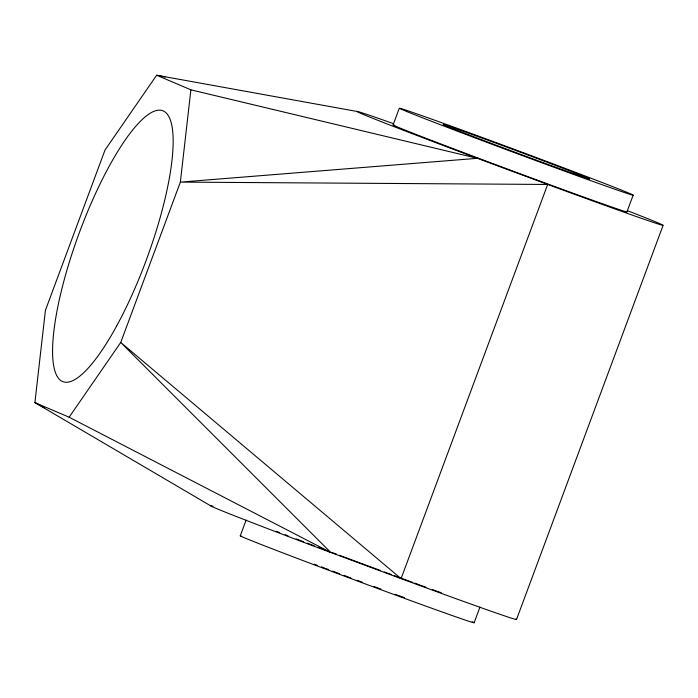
<?xml version="1.0" encoding="UTF-8"?>
<svg xmlns="http://www.w3.org/2000/svg" width="698" height="698" viewBox="0 0 698 698"><rect width="100%" height="100%" fill="white"/><g stroke="black" fill="none" stroke-linecap="round" stroke-linejoin="round"><path stroke-width="1.05" d="M165.147 77.05L156.649 75.227L190.877 89.824L180.363 182.108L120.737 342.456L69.128 417.203L34.9 402.606L45.414 310.322L105.049 149.974L156.649 75.227L356.931 111.436M240.286 535.785L246.132 520.062M393.096 124.89L399.308 108.181M474.125 622.773L479.971 607.059M626.935 211.878L633.147 195.178A124.75 1.527 20.4 0 0 459.11 129.025A124.75 1.527 20.4 0 0 456.422 130.84A124.75 1.527 20.4 0 0 633.147 195.178M516.503 619.527L663.1 225.332M190.877 89.824L477.388 158.324L547.677 184.455A163.341 1.998 20.4 0 0 627.502 210.709M69.128 417.203L330.791 552.511L401.071 578.642A163.341 1.998 20.4 0 0 515.874 619.074M44.524 407.702L34.9 402.606L210.334 505.622M404.395 597.61A78.42 0.96 20.4 0 1 398.942 595.638M398.017 595.307A78.42 0.96 20.4 0 1 395.155 594.268M380.916 589.068A78.42 0.96 20.4 0 1 374.102 586.556M362.105 582.123A78.42 0.96 20.4 0 1 357.053 580.247M350.946 577.97A78.42 0.96 20.4 0 1 343.94 575.353M339.778 573.791A78.42 0.96 20.4 0 1 332.58 571.086M328.584 569.577A78.42 0.96 20.4 0 1 325.678 568.477M324.605 568.076A78.42 0.96 20.4 0 1 321.42 566.872M317.285 565.293A78.42 0.96 20.4 0 1 314.292 564.15M472.171 621.735A124.75 1.527 20.4 0 1 361.032 582.333A124.75 1.527 20.4 0 1 241.08 535.907M213.012 506.251A163.341 1.998 20.4 0 0 321.83 549.16L330.791 552.511L120.737 342.456L401.071 578.642L547.677 184.455L180.363 182.108L477.388 158.324L468.428 154.973A163.341 1.998 20.4 0 1 393.375 123.633M441.284 592.742A124.75 1.527 20.4 0 1 432.332 589.513M425.981 587.219A124.75 1.527 20.4 0 1 420.536 585.229M419.585 584.889A124.75 1.527 20.4 0 1 414.752 583.127M412.771 582.402A124.75 1.527 20.4 0 1 394.274 575.623M391.194 574.489A124.75 1.527 20.4 0 1 384.232 571.915M380.192 570.423A124.75 1.527 20.4 0 1 361.861 563.626M360.857 563.251A124.75 1.527 20.4 0 1 339.551 555.294M336.567 554.177A124.75 1.527 20.4 0 1 331.655 552.336M325.425 549.989A124.75 1.527 20.4 0 1 318.253 547.284M314.231 545.766A124.75 1.527 20.4 0 1 307.382 543.166M303.613 541.735A124.75 1.527 20.4 0 1 296.144 538.891M288.03 535.785A124.75 1.527 20.4 0 1 285.133 534.677M279.645 532.565A124.75 1.527 20.4 0 1 276.181 531.222M626.141 211.372A124.75 1.527 20.4 0 1 506.923 168.864A124.75 1.527 20.4 0 1 394.78 125.265M468.594 134.749A78.42 0.96 20.4 0 0 588.519 178.749A78.42 0.96 20.4 0 0 491.567 141.554A78.42 0.96 20.4 0 0 468.594 134.749M116.557 326.158A144.355 36.139 -69.8 0 0 163.21 110.921A144.355 36.139 -69.8 0 0 58.911 301.562A144.355 36.139 -69.8 0 0 116.557 326.158"/></g></svg>
